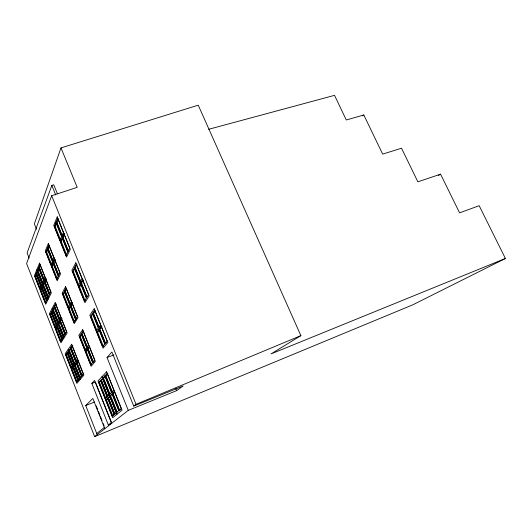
<?xml version="1.0" encoding="UTF-8"?>
<svg xmlns="http://www.w3.org/2000/svg" width="532" height="532" viewBox="0 0 532 532"><rect width="100%" height="100%" fill="white"/><g stroke="black" fill="none" stroke-linecap="round" stroke-linejoin="round"><path stroke-width="0.8" d="M208.67 129.289L334.542 95.348L346.292 119.993L363.822 114.972L382.661 154.12L401.527 148.209L417.873 181.838L440.576 174.177L459.601 212.86L479.172 205.691L505.4 258.479L271.047 353.913L300.873 335.639L198.237 105.17L60.987 147.903L34.367 223.886L36.508 229.265M57.336 193.615L53.759 184.803L51.843 185.422L27.105 252.866L29.12 257.987M60.987 147.903L77.193 187.357L51.677 195.716L26.6 263.559L94.643 436.652L412.819 304.809L505.4 258.479M59.943 240.291L54.39 226.486L55.973 222.615L61.592 236.554L59.943 240.291L60.648 240.065M56.066 222.389L57.689 218.426L63.381 232.517L61.685 236.334L56.066 222.389L57.503 221.957M58.141 218.871L55.102 226.273L60.342 239.3M36.063 274.02L41.024 286.588L39.893 289.109L34.986 276.64L37.586 271.659M36.129 273.867L37.233 271.194L42.234 283.869L41.084 286.442L41.709 286.236L36.755 273.661L36.129 273.867L41.084 286.442M43.006 283.35L42.38 283.556L37.366 270.868L38.617 267.835L39.255 267.636M38.69 267.663L39.967 264.57L45.087 277.498L43.757 280.47L44.389 280.264L39.328 267.456L38.69 267.663L43.757 280.47M36.415 274.472L35.597 276.44L40.512 288.903L41.363 287.014M40.605 264.364L37.998 270.662L42.713 282.598M45.872 252.008L47.268 248.643L52.495 261.744L51.039 264.983L45.872 252.008L47.202 251.589M52.575 261.558L47.348 248.451L48.778 245.019L54.058 258.246L52.575 261.558L53.253 261.345M47.661 249.109L46.537 251.796L51.71 264.77M47.94 248.437L49.17 245.491M60.488 241.648L62.144 237.93L67.803 251.962L66.074 255.54L60.488 241.648L61.2 241.428L62.53 238.449M62.244 237.711L63.94 233.907L69.665 248.085L67.903 251.749L62.244 237.711L63.674 237.265M42.38 283.556L43.677 280.643L38.617 267.835M62.862 237.704L64.665 233.681M41.848 288.244L40.997 290.133L45.932 302.668L45.313 302.881L40.379 290.339L43.358 284.913L42.733 285.119L41.576 287.679L46.563 300.327L47.188 300.115L42.201 287.473M42.873 284.806L44.176 281.9L49.27 294.788L47.913 297.568L42.873 284.806L44.129 284.387M45.592 278.775L50.739 291.782L49.35 294.622L44.256 281.734L45.592 278.775L46.231 278.562M57.416 279.101L56.751 279.32L51.551 266.259L54.962 259.995M54.583 259.556L59.903 272.869L58.354 276.035L53.094 262.848L54.583 259.556L55.261 259.337M44.489 282.419L43.498 284.6L48.538 297.361M44.814 281.694L45.898 279.307M57.11 278.329L52.216 266.047L53.386 263.466M45.313 302.881L46.497 300.467L41.509 287.825M46.563 300.327L47.767 297.873L48.392 297.661M56.751 279.32L58.267 276.214L53.007 263.034M74.334 268.055L80.066 282.273L78.197 285.544L72.538 271.473L77.007 264.125L76.282 264.357L74.44 267.855L80.172 282.08L80.891 281.84L75.158 267.623M51.524 312.796L50.606 314.532L55.601 327.207L54.982 327.419L49.988 314.745L52.841 310.316M51.285 312.297L52.528 309.937L57.616 322.831L56.326 325.079L51.285 312.297L52.528 311.865M54.37 307.43L53.306 309.431L58.4 322.332L57.775 322.552L52.681 309.651L56.252 303.872M54.171 306.824L55.614 304.091L60.821 317.245L59.325 319.852L54.171 306.824L54.809 306.605L59.956 319.632L59.325 319.852M74.693 268.5L73.243 271.24L78.909 285.305M64.339 291.337L69.659 304.676L68.016 307.509L62.756 294.289L66.4 288.517M64.432 291.164L66.048 288.138L71.434 301.624L69.759 304.517L64.432 291.164L65.775 290.711M64.691 291.702L63.421 294.063L68.688 307.277M80.172 282.08L82.088 278.735L76.282 264.357M54.982 327.419L56.246 325.212L56.871 324.992M57.775 322.552L59.238 319.998L54.091 306.977M80.631 283.676L86.397 297.987L84.455 301.099L78.756 286.928L83.384 279.905M80.738 283.483L82.66 280.151L88.505 294.622L86.51 297.807L80.738 283.483L82.174 283.004M55.913 326.648L56.552 325.544M59.956 319.632L61.087 317.671M80.97 284.081L79.468 286.695L85.167 300.853M56.744 326.468L61.812 339.323L60.488 341.418L55.468 328.67L58.42 324.44M56.818 326.342L58.114 324.101L63.235 337.069L61.892 339.203L56.818 326.342L57.443 326.123L62.437 339.097M60.468 320.916L65.649 334.016L65.017 334.242L59.83 321.135L61.333 318.542L61.978 318.316L58.906 323.602L64.033 336.576L63.401 336.803L58.274 323.822L59.744 321.281L61.1 320.69M57.05 326.801L56.086 328.45L61.107 341.198L61.725 340.972M57.35 327.133L56.705 328.231L55.468 328.67M75.358 320.53L73.835 322.113L68.535 308.813L72.645 302.721M70.277 305.834L71.96 302.954L77.386 316.52L75.637 319.267L70.277 305.834L71.627 305.368L72.645 303.639M68.535 308.813L69.207 308.58L70.443 306.465M63.401 336.803L64.924 334.382L59.744 321.281M65.017 334.242L66.573 331.775L61.333 318.542M61.107 341.198L61.991 339.802M73.835 322.113L75.537 319.426L70.184 305.993M92.508 313.494L98.347 327.985L96.259 330.784L90.487 316.447L95.002 310.655M92.621 313.328L94.689 310.309L100.608 324.959L98.467 327.825L92.621 313.328L94.058 312.823L94.889 311.612M92.821 313.833L91.198 316.194L96.97 330.532M67.318 353.308L66.4 354.631L71.481 367.519L70.862 367.752L65.782 354.864L67.158 352.876L68.402 352.417M67.238 352.763L68.635 350.741L73.808 363.855L72.365 365.77L67.238 352.763L68.482 352.304M71.115 347.835L76.355 361.088L75.724 361.328L70.477 348.068L72.738 345.494L69.433 350.262L74.62 363.383L73.988 363.622L68.801 350.495L71.022 347.968M68.794 351.187L67.777 352.649L72.605 364.879M70.862 348.886L70.064 350.029L68.801 350.495M81.443 334.355L80.113 336.264L85.466 349.71L84.801 349.956L79.448 336.503L83.803 330.964M81.316 333.81L83.125 331.21L88.605 344.936L86.736 347.403L81.316 333.81L81.988 333.571L87.414 347.157M100.043 326.422L100.9 325.271M99.218 329.714L97.536 331.941L103.348 346.372L102.636 346.638L96.824 332.201L101.911 326.143M99.045 329.255L101.186 326.402L107.145 341.158L104.924 343.852L99.045 329.255L100.475 328.736L101.339 327.592M70.862 367.752L74.44 363.622L73.808 363.855M73.988 363.622L75.624 361.454L70.39 348.201M75.724 361.328L77.393 359.113L72.099 345.727M76.355 361.088L71.315 348.706M84.801 349.956L87.301 347.296M72.784 367.16L77.945 380.234L76.468 381.996L71.361 369.022L72.784 367.16L74.034 366.688M81.622 376.357L79.714 378.126L74.5 364.912L76.142 362.757L77.512 362.159L78.357 361.055M87.381 349.231L85.998 351.034L91.384 364.566L90.719 364.819L85.333 351.28L87.168 348.879L88.511 348.387M87.84 348.633L89.828 346.039L87.275 348.746L92.728 362.418L94.377 361.009M72.931 367.546L71.98 368.789L77.087 381.757L78.071 380.586M74.952 364.912L73.409 366.92L78.264 379.23M76.369 363.063L75.125 364.679L80.345 377.886M76.781 362.525L78.563 360.197M102.636 346.638L104.804 344.005L98.919 329.414M104.924 343.852L106.533 342.508M90.719 364.819L92.615 362.551L87.168 348.879M92.728 362.418L94.669 360.104L89.15 346.292M78.031 380.134L79.527 378.345L74.32 365.145L72.871 367.047L78.031 380.134L79.275 379.655M79.714 378.126L81.416 376.097L76.142 362.757M81.516 375.978L83.251 373.903L77.918 360.437L76.236 362.638L81.516 375.978L82.147 375.732L76.874 362.398M78.563 379.994L79.654 378.698M128.279 410.352L107.025 357.517L111.893 352.004L133.732 406.089L183.128 385.999L176.644 390.634L128.279 410.352L94.643 436.652M108.621 425.72L91.837 383.439L94.576 380.466L111.634 423.366M98.739 382.368L100.568 380.447L106.999 396.579L105.11 398.355L98.739 382.368L100.994 380.885M108.761 395.303L107.112 396.48L100.668 380.333L103.215 378.112M105.875 376.397L112.172 392.117L109.286 394.445L102.762 378.139L104.884 375.911L106.26 375.379M107.171 373.504L105.004 375.778L111.607 392.27L113.855 390.169L107.171 373.504L107.87 373.238L103.447 377.873L109.964 394.179M100.781 380.666L99.404 382.109L105.775 398.089L107.205 396.759M101.24 380.187L102.749 378.604M105.196 376.496L102.762 378.139M97.19 434.657L85.719 405.544L92.821 398.461L104.797 428.712M107.112 396.48L109.047 394.671L102.536 378.378M109.286 394.445L113.988 390.422M107.637 398.169L114.121 414.428L112.152 416.031L105.735 399.931L109.1 397.53L107.75 398.069L114.234 414.335L116.249 412.692L109.685 396.274L107.75 398.069M109.925 396.054L112.132 394.019L118.776 410.624L116.495 412.493L109.925 396.054L112.265 394.252M112.259 393.899L114.513 391.811L121.249 408.609L118.909 410.518L112.259 393.899L113.635 393.354M107.836 398.342L106.407 399.665L112.824 415.758L114.3 414.554M108.309 397.903L109.885 396.453M114.646 392.057L112.817 393.747L114.772 392.31M116.422 412.825L114.912 414.056L108.422 397.803M120.771 409.281L119.6 410.238L112.95 393.627M96.724 433.487L104.312 427.489M111.334 422.608L108.322 424.975L110.45 424.097M133.732 406.089L136.026 404.293L300.873 335.639M362.478 115.929L363.822 114.972M438.454 175.487L440.576 174.177M118.909 410.518L120.292 409.959M116.495 412.493L117.18 412.214L110.609 395.788M105.11 398.355L106.447 397.823M105.735 399.931L107.072 399.399M85.719 405.544L94.676 401.986M91.837 383.439L95.381 382.062M100.668 380.333L102.024 379.815M71.361 369.022L72.598 368.556M107.025 357.517L113.934 354.917M72.365 365.77L72.99 365.537L67.857 352.53M74.5 364.912L75.757 364.447M85.333 351.28L86.663 350.788M65.782 354.864L67.019 354.405M70.477 348.068L71.754 347.602M79.448 336.503L80.778 336.025M96.824 332.201L98.247 331.682M63.235 337.069L63.867 336.842M61.892 339.203L62.51 338.977M98.467 327.825L99.185 327.566L93.339 313.075M90.487 316.447L91.91 315.942M58.274 323.822L59.531 323.383M56.326 325.079L56.944 324.859L51.903 312.085M75.637 319.267L76.315 319.034L70.956 305.601M69.759 304.517L70.43 304.284L65.104 290.938M49.988 314.745L51.225 314.319M52.681 309.651L53.938 309.218M78.756 286.928L80.172 286.455M62.756 294.289L64.086 293.844M41.576 287.679L42.819 287.267M40.379 290.339L40.997 290.133M72.538 271.473L73.955 271.007M44.256 281.734L45.526 281.315M45.087 277.498L45.725 277.292M74.44 267.855L75.877 267.383M34.986 276.64L36.216 276.241M37.366 270.868L38.623 270.462M51.551 266.259L52.216 266.047M53.094 262.848L54.437 262.416M54.058 258.246L54.743 258.033M66.074 255.54L66.786 255.313L61.2 241.428M67.903 251.749L68.615 251.523M47.348 248.451L48.691 248.032M61.592 236.554L62.311 236.334M54.39 226.486L55.807 226.06M175.686 388.333L176.644 390.634M51.843 185.422L55.72 194.985M51.677 195.716L136.026 404.293M56.784 222.177L62.404 236.115M62.962 237.491L68.322 250.785M81.456 283.243L86.929 296.809M75.358 268.567L80.478 281.282M81.649 284.188L86.816 296.989M99.763 328.995L105.642 343.586M56.991 223.134L62.011 235.596M63.162 238.442L68.222 250.991M93.838 314.771L98.447 326.202M100.255 330.691L105.516 343.738M105.695 375.512L112.299 391.998M113.123 394.498L119.168 409.593M104.884 375.911L111.481 392.39M104.698 381.816L109.133 392.922M111.86 399.732L116.628 411.668M102.004 376.669L117.013 414.215M101.346 380.074L107.79 396.214M101.546 380.952L107.677 396.313M108.9 399.379L114.5 413.411M48.02 248.238L52.941 260.574M53.765 262.635L58.733 275.084M65.303 291.849L70.038 303.706M70.856 305.76L75.617 317.697M87.946 348.493L93.399 362.166M48.246 249.209L52.861 260.76M53.971 263.553L58.646 275.263M82.187 334.468L87.002 346.538M88.139 349.391L93.293 362.299M81.216 333.956L86.63 347.542M69.207 308.58L74.5 321.873M95.687 382.834L111.56 422.747M96.199 405.849L97.728 409.713M98.34 411.256L99.87 415.113M100.481 416.662L102.011 420.519M103.235 423.612L104.152 425.926M44.888 281.528L49.689 293.651M39.548 268.387L43.717 278.928M45.114 282.452L49.609 293.817M54.723 306.758L59.877 319.779M60.994 322.598L65.256 333.384M77.074 363.263L81.755 375.113M39.036 273.973L42.573 282.918M44.542 287.912L48.093 296.909M54.65 313.514L57.948 321.853M59.95 326.927L63.261 335.313M70.483 353.594L74.134 362.851M76.395 368.576L79.867 377.368M36.808 269.797L48.332 298.984M52.103 308.54L63.82 338.219M68.209 349.338L80.133 379.542M42.733 285.119L47.767 297.873M73.496 366.814L78.65 379.895M36.688 273.814L41.35 285.644M42.134 287.619L46.823 299.516M51.837 312.218L56.578 324.241M57.37 326.249L62.138 338.345M51.212 312.43L56.246 325.212M67.158 352.876L72.279 365.876M57.23 216.817L53.759 225.355L66.527 257.109L70.33 249.275L57.23 216.817M39.541 263.121L34.44 275.569L45.732 304.251L51.331 292.899L39.541 263.121M48.339 243.523L45.286 250.924L57.177 280.783L60.515 274L48.339 243.523M75.823 262.748L71.88 270.289L84.907 302.668L89.196 295.865L75.823 262.748M55.188 302.648L49.429 313.641L60.907 342.794L67.178 332.932L55.188 302.648M65.609 286.642L62.151 293.165L74.261 323.576L78.018 317.697L65.609 286.642M94.23 308.693L89.808 315.21L103.082 348.207L107.863 342.462L94.23 308.693M71.674 344.277L65.21 353.714L76.887 383.373L83.876 375.113L71.674 344.277M82.693 329.714L78.822 335.333L91.145 366.282L95.321 361.334L82.693 329.714M106.646 371.742L98.008 380.912L112.671 417.713L122.047 410.159L106.646 371.742"/></g></svg>
